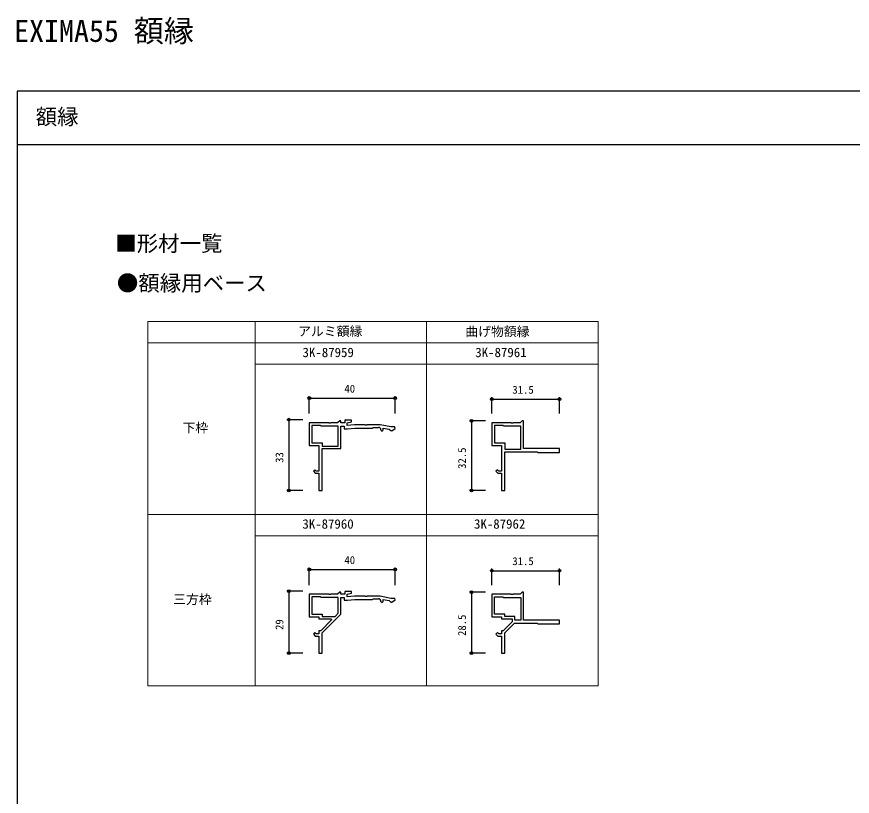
# Model space of a CAD drawing. Units: millimetres, scale not verified. Extents: x -437 to 438, y -681 to 679.
# Drawn here: x -436.9 to -47.2, y 315 to 678.6 of the extents above; entities that cross this region are included whole.
import ezdxf
from ezdxf.enums import TextEntityAlignment as Align

# ---------------------------------------------------------------- set-up
doc = ezdxf.new("R2010")
doc.units = ezdxf.units.MM
doc.header["$LTSCALE"] = 4
doc.layers.add('0-1_TABLE1', color=7, linetype='Continuous', lineweight=18)
for name, color, linetype in [('0-2_USER1', 3, 'Continuous'), ('0-3_YKK_11', 7, 'Continuous'), ('0-6_YKK_D', 6, 'Continuous'), ('0-7_YKK_ZWAK', 7, 'Continuous')]:
    doc.layers.add(name, color=color, linetype=linetype)
doc.styles.add('ＭＳ ゴシック', font='')
doc.styles.get('ＭＳ ゴシック').set_extended_font_data('MS Gothic')

msp = doc.modelspace()

# ---------------------------------------------------------------- linework, layer by layer
at = {"layer": '0-1_TABLE1'}
for p, q in [((-375.76, 536.514), (-165.76, 536.514)), ((-375.76, 536.514), (-375.76, 366.514)), ((-325.76, 536.514), (-325.76, 366.514)), ((-245.76, 536.514), (-245.76, 366.514)), ((-165.76, 536.514), (-165.76, 366.514)), ((-375.76, 526.514), (-165.76, 526.514)), ((-325.76, 516.514), (-165.76, 516.514)), ((-375.76, 446.514), (-165.76, 446.514)), ((-325.76, 436.514), (-165.76, 436.514)), ((-375.76, 366.514), (-165.76, 366.514))]:
    msp.add_line(p, q, dxfattribs=at)
at = {"layer": '0-3_YKK_11'}
msp.add_line((-295.964, 457.668), (-294.464, 457.668), dxfattribs=at)
for points in [[(-266.064, 485.868), (-266.064, 486.765), (-263.207, 486.193), (-262.467, 485.563), (-262.014, 485.423), (-260.397, 486.555), (-260.621, 487.268), (-262.464, 487.268), (-267.464, 488.268), (-273.505, 488.268), (-273.689, 488.148), (-274.239, 488.148), (-274.422, 488.268), (-279.335, 488.268), (-282.764, 487.968), (-282.764, 489.268), (-280.764, 489.621), (-280.764, 490.468), (-283.217, 490.468), (-283.44, 490.568), (-283.964, 490.368), (-283.964, 489.168), (-285.764, 489.168), (-285.764, 490.168), (-286.264, 490.168), (-287.264, 489.168), (-290.505, 489.168), (-290.689, 489.048), (-291.239, 489.048), (-291.422, 489.168), (-300.464, 489.168), (-300.464, 478.668), (-295.964, 478.668), (-295.964, 466.668), (-297.264, 466.668), (-297.881, 467.286), (-298.588, 466.579), (-297.678, 465.668), (-295.964, 465.668), (-295.964, 457.668)], [(-294.464, 457.668), (-294.464, 477.168), (-285.764, 477.168), (-285.764, 487.668), (-284.264, 487.668), (-284.264, 486.468), (-282.698, 486.468), (-279.269, 486.768), (-270.964, 486.768), (-270.664, 487.068), (-268.264, 487.068)], [(-266.064, 405.942), (-266.064, 406.838), (-263.207, 406.267), (-262.467, 405.637), (-262.014, 405.496), (-260.397, 406.629), (-260.621, 407.342), (-262.464, 407.342), (-267.464, 408.342), (-273.505, 408.342), (-273.689, 408.222), (-274.239, 408.222), (-274.422, 408.342), (-279.335, 408.342), (-282.764, 408.042), (-282.764, 409.342), (-280.764, 409.695), (-280.764, 410.542), (-283.217, 410.542), (-283.44, 410.642), (-283.964, 410.442), (-283.964, 409.242), (-285.764, 409.242), (-285.764, 410.242), (-286.264, 410.242), (-287.264, 409.242), (-290.505, 409.242), (-290.689, 409.122), (-291.239, 409.122), (-291.422, 409.242), (-300.464, 409.242), (-300.464, 398.742), (-295.964, 398.742), (-295.964, 397.742), (-290.209, 397.742), (-290.049, 397.354), (-295.161, 392.242), (-295.964, 392.242), (-295.964, 390.742), (-297.264, 390.742)], [(-294.464, 391.242), (-285.764, 399.942), (-285.764, 407.742), (-284.264, 407.742), (-284.264, 406.542), (-282.698, 406.542), (-279.269, 406.842), (-270.964, 406.842), (-270.664, 407.142), (-268.264, 407.142)], [(-297.264, 390.742), (-297.881, 391.359), (-298.588, 390.652), (-297.678, 389.742), (-295.964, 389.742), (-295.964, 381.742), (-294.464, 381.742), (-294.464, 391.242)]]:
    msp.add_lwpolyline(points, dxfattribs=at)
for points in [[(-286.964, 478.368), (-286.964, 487.668), (-294.964, 487.668), (-295.264, 487.968), (-299.264, 487.968), (-299.264, 479.868), (-294.464, 479.868), (-294.464, 478.368)], [(-209.314, 457.668), (-209.314, 475.668), (-194.114, 475.668), (-193.814, 475.368), (-183.814, 475.368), (-183.814, 477.168), (-200.614, 477.168), (-200.614, 490.168), (-201.114, 490.168), (-202.114, 489.168), (-205.356, 489.168), (-205.539, 489.048), (-206.089, 489.048), (-206.272, 489.168), (-215.314, 489.168), (-215.314, 478.668), (-210.814, 478.668), (-210.814, 466.668), (-212.114, 466.668), (-212.731, 467.286), (-213.438, 466.579), (-212.528, 465.668), (-210.814, 465.668), (-210.814, 457.668)], [(-201.814, 476.868), (-201.814, 487.668), (-209.814, 487.668), (-210.114, 487.968), (-214.114, 487.968), (-214.114, 479.868), (-209.314, 479.868), (-209.314, 476.868)], [(-183.814, 397.242), (-200.614, 397.242), (-200.614, 410.242), (-201.114, 410.242), (-202.114, 409.242), (-205.356, 409.242), (-205.539, 409.122), (-206.089, 409.122), (-206.272, 409.242), (-215.314, 409.242), (-215.314, 398.742), (-210.814, 398.742), (-210.814, 397.742), (-205.814, 397.742), (-205.814, 396.439), (-210.011, 392.242), (-210.814, 392.242), (-210.814, 390.742), (-212.114, 390.742), (-212.731, 391.359), (-213.438, 390.652), (-212.528, 389.742), (-210.814, 389.742), (-210.814, 381.742), (-209.314, 381.742), (-209.314, 391.242), (-204.814, 395.742), (-194.114, 395.742), (-193.814, 395.442), (-183.814, 395.442)], [(-286.964, 407.742), (-294.964, 407.742), (-295.264, 408.042), (-299.264, 408.042), (-299.264, 399.942), (-294.464, 399.942), (-294.464, 398.942), (-288.461, 398.942), (-286.964, 400.439)], [(-201.814, 407.742), (-201.814, 397.242), (-204.614, 397.242), (-204.614, 398.942), (-209.314, 398.942), (-209.314, 399.942), (-214.114, 399.942), (-214.114, 408.042), (-210.114, 408.042), (-209.814, 407.742)]]:
    msp.add_lwpolyline(points, close=True, dxfattribs=at)
for centre, radius, start, end in [((-268.264, 485.868), 1.2, 0.00001, 89.99999), ((-266.564, 485.868), 0.5, 179.99999, 0.00001), ((-268.264, 405.942), 1.2, 0.00001, 89.99999), ((-266.564, 405.942), 0.5, 179.99999, 0.00001)]:
    msp.add_arc(centre, radius, start, end, dxfattribs=at)
at = {"layer": '0-6_YKK_D'}
for p, q in [((-300.464, 493.468), (-300.464, 501.668)), ((-300.464, 500.668), (-260.464, 500.668)), ((-260.464, 493.468), (-260.464, 501.668)), ((-215.314, 493.468), (-215.314, 501.168)), ((-215.314, 500.168), (-183.814, 500.168)), ((-183.814, 493.468), (-183.814, 501.168)), ((-303.464, 490.668), (-310.964, 490.668)), ((-309.964, 490.668), (-309.964, 457.668)), ((-218.314, 490.168), (-225.814, 490.168)), ((-224.814, 490.168), (-224.814, 457.668)), ((-303.464, 457.668), (-310.964, 457.668)), ((-218.314, 457.668), (-225.814, 457.668)), ((-300.464, 413.542), (-300.464, 421.742)), ((-260.464, 413.542), (-260.464, 421.742)), ((-215.314, 413.542), (-215.314, 421.242)), ((-183.814, 413.542), (-183.814, 421.242)), ((-300.464, 420.742), (-260.464, 420.742)), ((-215.314, 420.242), (-183.814, 420.242)), ((-303.464, 410.742), (-310.964, 410.742)), ((-309.964, 410.742), (-309.964, 381.742)), ((-218.314, 410.242), (-225.814, 410.242)), ((-224.814, 410.242), (-224.814, 381.742)), ((-303.464, 381.742), (-310.964, 381.742)), ((-218.314, 381.742), (-225.814, 381.742))]:
    msp.add_line(p, q, dxfattribs=at)
for centre in [(-300.464, 500.668), (-260.464, 500.668), (-215.314, 500.168), (-183.814, 500.168), (-309.964, 490.668), (-224.814, 490.168), (-309.964, 457.668), (-224.814, 457.668), (-300.464, 420.742), (-260.464, 420.742), (-215.314, 420.242), (-183.814, 420.242), (-309.964, 410.742), (-224.814, 410.242), (-309.964, 381.742), (-224.814, 381.742)]:
    msp.add_circle(centre, 0.637, dxfattribs=at)
at = {"layer": '0-7_YKK_ZWAK'}
for p, q in [((-436.8, 643.8), (-436.8, -681.2)), ((438.2, 643.8), (-436.8, 643.8)), ((438.2, 618.8), (-436.8, 618.8))]:
    msp.add_line(p, q, dxfattribs=at)

# ---------------------------------------------------------------- texts
at = {"layer": '0-1_TABLE1', "style": 'ＭＳ ゴシック'}
for s, p in [('アルミ額縁', (-305.703, 528.377)), ('曲げ物額縁', (-227.715, 528.275)), ('3K-87959', (-303.624, 518.514)), ('3K-87961', (-223.044, 518.514)), ('下枠', (-359.607, 483.377)), ('3K-87960', (-303.709, 438.514)), ('3K-87962', (-223.641, 438.514)), ('三方枠', (-363.987, 403.377))]:
    msp.add_text(s, height=4.399, dxfattribs=at).set_placement(p, align=Align.BOTTOM_LEFT)
at = {"layer": '0-2_USER1', "style": 'ＭＳ ゴシック'}
for s, height, p in [('EXIMA55 額縁', 10.26, (-438.149, 663.738)), ('額縁', 7.331, (-428.083, 626.073)), ('■形材一覧', 7.331, (-390.971, 566.973)), ('●額縁用ベース', 7.331, (-390.232, 548.488))]:
    msp.add_text(s, height=height, dxfattribs=at).set_placement(p, align=Align.BOTTOM_LEFT)
at = {"layer": '0-6_YKK_D', "style": 'ＭＳ ゴシック'}
for s, p in [('40', (-284.1, 502.168)), ('31.5', (-205.757, 501.668)), ('40', (-284.1, 422.242)), ('31.5', (-205.757, 421.742))]:
    msp.add_text(s, height=3.666, dxfattribs=at).set_placement(p, align=Align.BOTTOM_LEFT)
for s, p in [('32.5', (-226.314, 467.725)), ('33', (-311.464, 470.532)), ('28.5', (-226.314, 389.799)), ('29', (-311.464, 392.62))]:
    msp.add_text(s, height=3.666, rotation=90, dxfattribs=at).set_placement(p, align=Align.BOTTOM_LEFT)

doc.saveas('drawing.dxf')
